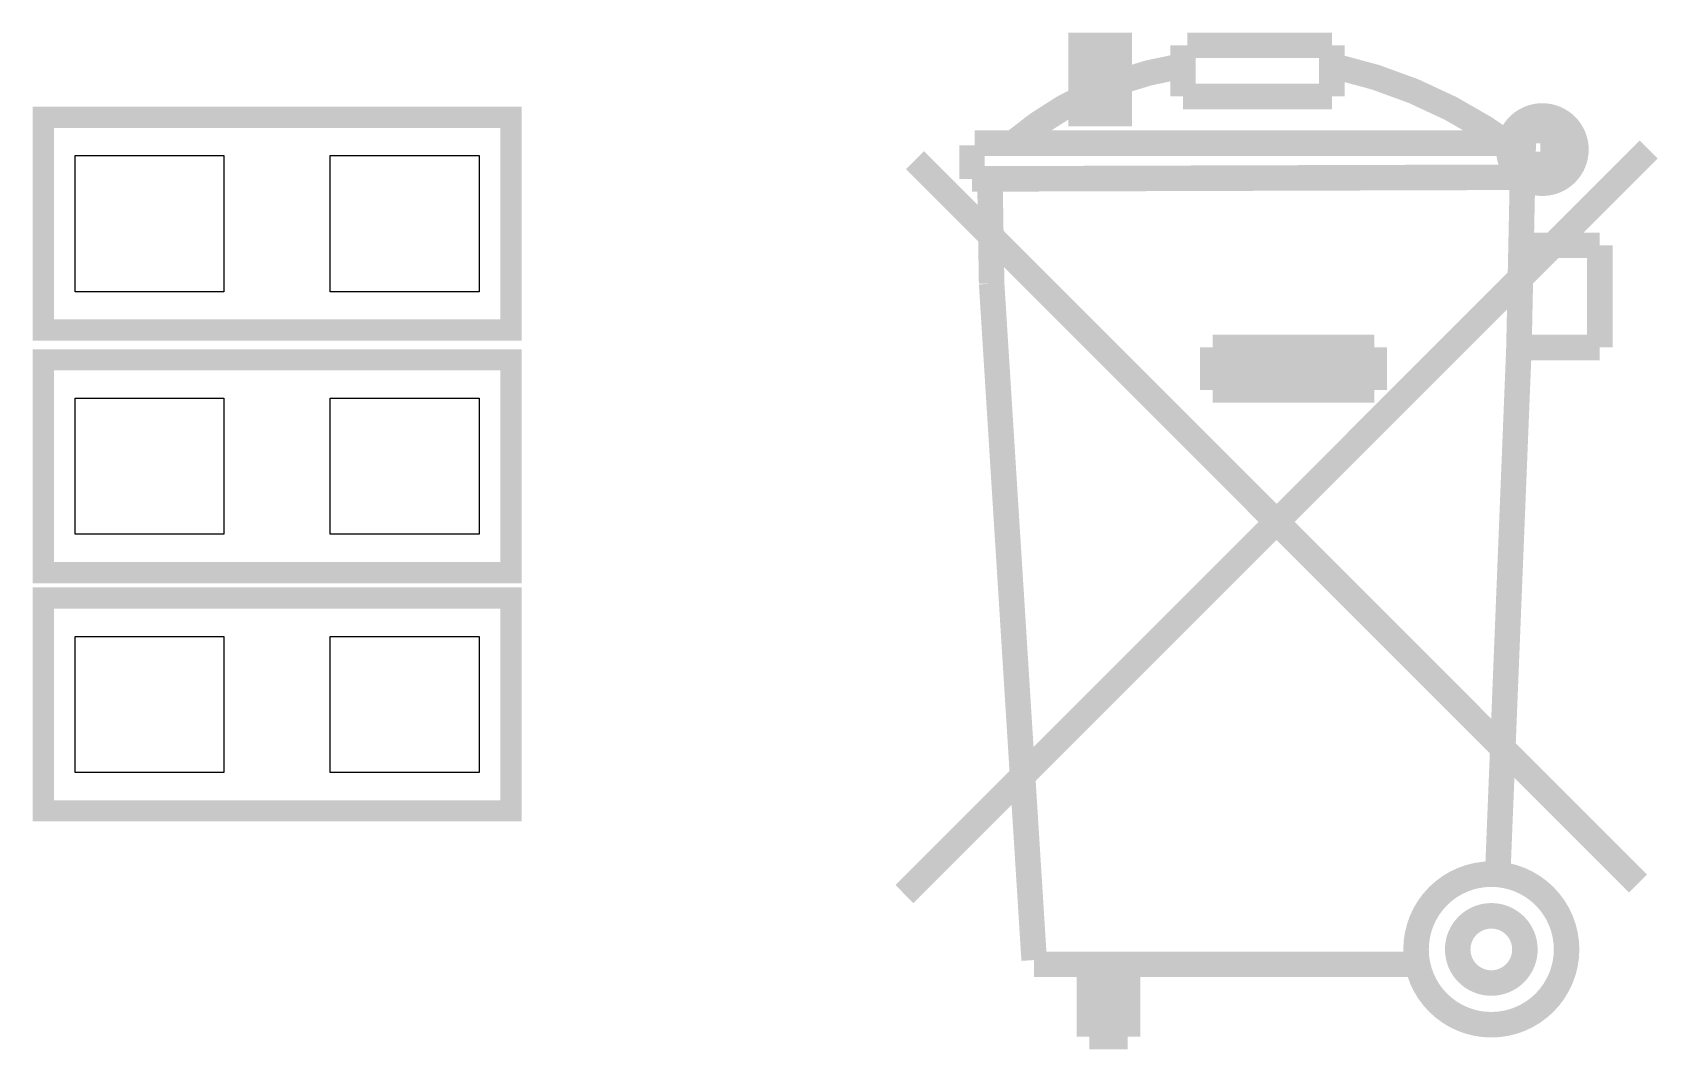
# Model space of a CAD drawing. Extents: x 2 to 176, y -19 to 159.
# Drawn here: x 128.38 to 138.11, y 48.44 to 54.51 of the extents above; entities that cross this region are included whole.
import ezdxf

# ---------------------------------------------------------------- set-up
doc = ezdxf.new("R2010")
doc.units = 0
for name, color, linetype in [('PG_NEW_SLIK-TOP', 231, 'CONTINUOUS'), ('PG_SILKSCREEN_TOP', 7, 'CONTINUOUS'), ('PIN_TOP', 92, 'CONTINUOUS')]:
    doc.layers.add(name, color=color, linetype=linetype)

msp = doc.modelspace()

# ---------------------------------------------------------------- linework, layer by layer
at = {"layer": 'PG_NEW_SLIK-TOP', "const_width": 0.127}
for points in [[(128.4478, 54.0004), (131.2418, 54.0004), (131.2418, 52.7304), (128.4478, 52.7304), (128.4478, 54.0004)], [(128.4478, 52.5526), (131.2418, 52.5526), (131.2418, 51.2826), (128.4478, 51.2826), (128.4478, 52.5526)], [(128.4478, 51.1302), (131.2418, 51.1302), (131.2418, 49.8602), (128.4478, 49.8602), (128.4478, 51.1302)]]:
    msp.add_lwpolyline(points, dxfattribs=at)
at = {"layer": 'PG_SILKSCREEN_TOP', "const_width": 0.1524}
for points in [[(134.645908, 54.430168), (134.645908, 54.023768), (134.874508, 54.023768), (134.874508, 54.430168), (134.645908, 54.430168)], [(134.772908, 54.430168), (134.747508, 54.430168), (134.747508, 54.074568)], [(135.255508, 54.125368), (135.255508, 54.430168)], [(135.280908, 54.430168), (136.144508, 54.430168)], [(136.144508, 54.125368), (136.144508, 54.430168)], [(136.144508, 54.125368), (135.255508, 54.125368)], [(133.995668, 53.833268), (133.995668, 53.632608)], [(137.211308, 53.845968), (134.010908, 53.845968)], [(137.287508, 53.845968), (137.262108, 52.626768)], [(138.036808, 53.807868), (133.591808, 49.362868)], [(137.973308, 49.426368), (133.655308, 53.744368)], [(137.262108, 53.642768), (133.995668, 53.632608)], [(134.102348, 53.632608), (134.112508, 53.007768)], [(137.744708, 53.236368), (137.287508, 53.236368)], [(137.744708, 52.626768), (137.744708, 53.236368)], [(134.112508, 53.007768), (134.366508, 48.969168)], [(135.433308, 52.626768), (135.433308, 52.372768)], [(136.398508, 52.626768), (135.433308, 52.626768)], [(136.398508, 52.626768), (136.398508, 52.372768)], [(137.262108, 52.626768), (137.135108, 49.477168)], [(137.744708, 52.626768), (137.262108, 52.626768)], [(136.398508, 52.499768), (135.433308, 52.499768)], [(136.398508, 52.372768), (135.433308, 52.372768)], [(134.366508, 48.943768), (136.627108, 48.943768)], [(134.468108, 48.943768), (134.696708, 48.943768)], [(134.696708, 48.943768), (134.696708, 48.511968)], [(134.798308, 48.943768), (134.798308, 48.511968)], [(134.925308, 48.943768), (134.925308, 48.511968)], [(134.696708, 48.511968), (134.925308, 48.511968)]]:
    msp.add_lwpolyline(points, dxfattribs=at)
for points in [[(135.230108, 54.303168, 0.136779), (134.239508, 53.845968)], [(137.262108, 53.795168, 0.107965), (136.169908, 54.303168)], [(137.602468, 53.807868, 1), (137.201148, 53.807868, 1), (137.602468, 53.807868)], [(137.312908, 53.845968), (137.312908, 53.871368, -1), (137.465308, 53.871368), (137.465308, 53.769768, -1), (137.363708, 53.769768), (137.363708, 53.795168)], [(137.546588, 49.032668, 1), (136.647428, 49.032668, 1), (137.546588, 49.032668)], [(137.297668, 49.032668, 1), (136.896348, 49.032668, 1), (137.297668, 49.032668)]]:
    msp.add_lwpolyline(points, format="xyb", dxfattribs=at)
at = {"layer": 'PIN_TOP'}
for points in [[(128.6383, 52.959), (128.6383, 53.7718), (129.5273, 53.7718), (129.5273, 52.959)], [(130.1623, 52.959), (130.1623, 53.7718), (131.0513, 53.7718), (131.0513, 52.959)], [(128.6383, 51.5112), (128.6383, 52.324), (129.5273, 52.324), (129.5273, 51.5112)], [(130.1623, 51.5112), (130.1623, 52.324), (131.0513, 52.324), (131.0513, 51.5112)], [(128.6383, 50.0888), (128.6383, 50.9016), (129.5273, 50.9016), (129.5273, 50.0888)], [(130.1623, 50.0888), (130.1623, 50.9016), (131.0513, 50.9016), (131.0513, 50.0888)]]:
    msp.add_lwpolyline(points, close=True, dxfattribs=at)

doc.saveas('drawing.dxf')
